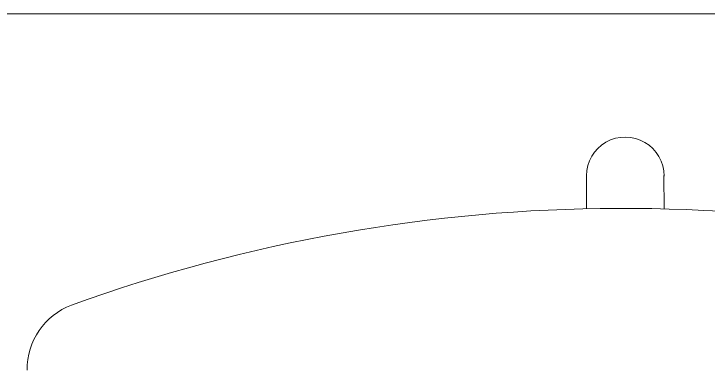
# Model space of a CAD drawing. Header units: millimetres. Extents: x -35117 to 70520, y -28859 to 27816.
# Drawn here: x -8894.7 to -8644.7, y 4858.8 to 4987 of the extents above; entities that cross this region are included whole.
import ezdxf

# ---------------------------------------------------------------- set-up
doc = ezdxf.new("R2010")
doc.units = ezdxf.units.MM
doc.layers.add('Other', color=3, linetype='Continuous', lineweight=60)

msp = doc.modelspace()

# ---------------------------------------------------------------- linework, layer by layer
at = {"layer": 'Other', "color": 251, "linetype": 'Continuous', "lineweight": 20}
for p, q in [((-9359.506, 4986.976), (-7884.506, 4986.976)), ((-8688.547, 4928.735), (-8688.517, 4916.827)), ((-8660.6, 4928.77), (-8660.569, 4916.862))]:
    msp.add_line(p, q, dxfattribs=at)
for centre, radius, start, end in [((-8674.573, 4928.667), 13.974, 359.72299, 179.72317), ((-8675.321, 4332.817), 584.159, 70.53383, 109.873292), ((-8864.955, 4858.843), 25, 110.96674, 180.20356)]:
    msp.add_arc(centre, radius, start, end, dxfattribs=at)

doc.saveas('drawing.dxf')
